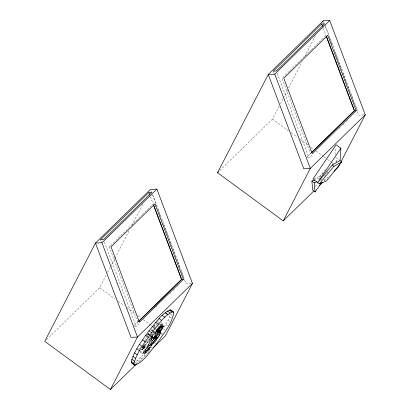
<?xml version="1.0" encoding="UTF-8"?>
<svg xmlns="http://www.w3.org/2000/svg" width="410" height="410" viewBox="0 0 410 410"><rect width="100%" height="100%" fill="white"/><g stroke="black" fill="none" stroke-linecap="round" stroke-linejoin="round"><path stroke-width="0.31" stroke-dasharray="2.05 1.54" d="M156.215 329.527L155.882 329.061M335.467 154.662L335.98 147.251M164.118 327.093L168.008 320.292L170.791 313.896L173.409 315.818M146.872 336.374L148.112 333.684L147.544 334.165L149.465 335.575M151.956 334.575L152.13 333.704L151.628 333.955L153.068 335.011M325.412 169.474L319.882 176.387L318.852 178.391L315.367 179.703M46.576 339.536L99.702 287.702L106.441 274.638M107.615 272.368L110.254 267.258M110.546 266.69L114.651 258.741M114.943 258.172L129.304 230.348M131.943 225.239L142.788 204.226M144.556 340.864L146.585 336.933M140.768 350.294L141.901 349.187L143.925 345.256L145.186 344.031L147.108 345.435M151.172 331.229L153.407 328.533L154.847 329.589M153.642 326.432L154.498 324.781M145.186 344.031L143.162 347.957C146.088 345.579 146.724 341.535 149.875 339.285M155.19 324.653L154.334 326.304L155.298 327.006M157.353 322.28L158.214 320.61L159.172 321.317M219.837 170.483L272.501 119.09L279.246 106.031M280.419 103.756L283.054 98.646M283.346 98.077L287.451 90.128M288.625 87.858L302.103 61.736M304.743 56.626L315.587 35.614M139.205 349.115L140.476 347.372M156.804 327.257L157.348 326.447M313.471 189.138L314.931 187.037M315.295 186.509L317.489 183.352M335.944 161.95L336.677 160.894L334.77 159.5M323.208 172.964L318.852 178.391L320.282 179.436M322.029 179.149L321.235 180.133L320.072 180.574M324.402 176.187L328.758 170.765M335.882 161.883L336.677 160.894M141.978 349.709L143.766 347.926L141.978 349.709L144.074 351.247M149.527 340.864L148.087 339.808L149.281 338.491M136.955 363.465L135.208 362.184L140.348 357.833L143.52 354.563L144.833 355.521M137.704 322.342L109.265 246.897L120.253 236.175M120.714 235.724L141.783 215.168M142.239 214.722L153.232 203.995M289.393 71.135L282.065 78.289L310.508 153.729M289.849 70.689L310.918 50.133M311.38 49.687L326.032 35.388L327.19 35.327M134.096 325.648L138.206 321.64M306.9 157.035L311.005 153.027M134.398 326.473L136.217 326.375L139.866 322.813M155.836 307.228L156.748 306.342M169.981 293.427L170.893 292.54M173.174 290.311L174.542 288.978M177.279 286.308L178.191 285.416M307.198 157.86L309.017 157.763L312.671 154.201M339.131 128.381L340.044 127.489M342.78 124.819L343.698 123.928M346.435 121.257L347.347 120.366M145.77 342.083L147.436 340.464L149.353 341.873M136.525 364.029L150.265 350.622M323.982 181.117L329.481 175.757M158.403 322.757L158.783 322.583M314.091 178.632L319.882 176.387M364.075 114.867L358.76 115.154L353.584 101.429M109.265 246.897L110.418 246.835M191.275 283.479L185.955 283.766L183.48 277.201M335.769 157.481L339.08 159.905M272.501 119.09L288.409 130.759M290.977 132.64L297.132 137.155M300.212 139.415L307.91 145.058M310.985 147.318L313.553 149.199M316.12 151.08L323.3 156.348M323.813 156.728L326.893 158.983M327.405 159.362L331.511 162.37M332.023 162.749L334.078 164.251M323.849 179.298L325.335 180.39M169.709 316.735L172.328 318.657M168.008 320.292L170.186 321.891M165.763 324.377L168.382 326.298M161.094 322.721L162.052 323.428M160.064 323.849L161.022 324.551M159.844 323.813L160.807 324.515M159.203 324.566L160.643 325.622M163.57 329.045L164.881 330.009M158.378 325.93L159.336 326.632M156.025 324.387L159.08 326.616M153.653 325.878L156.056 327.641M99.702 287.702L115.092 298.992M118.172 301.247L124.332 305.768M126.895 307.649L135.105 313.67M137.673 315.551L140.748 317.811M143.315 319.692L149.988 324.582M150.501 324.961L151.526 325.714M161.273 332.864L163.329 334.37M155.585 328.922L156.548 329.625M161.063 333.883L161.935 334.524M151.188 329.373L153.109 330.783M153.586 331.136L154.549 331.839M153.97 331.69L154.934 332.397M151.71 330.178L153.15 331.234M153.632 331.587L155.072 332.643M153.145 331.782L154.104 332.484M152.817 332.177L153.776 332.884M152.52 332.52L153.478 333.222M151.915 333.776L153.355 334.832M150.967 334.493L152.889 335.903M147.887 333.417L150.091 335.088L148.112 333.684M151.531 336.144L150.572 335.436L151.551 336.179M148.025 333.74L149.137 334.509M148.123 333.94L149.081 334.642M147.897 333.842L149.819 335.247M150.296 335.6L151.259 336.303M147.738 333.981L151.095 336.446M149.942 335.928L150.906 336.63M149.004 337.661L150.444 338.716M148.487 337.712L149.445 338.414M154.99 343.303L155.861 343.944M148.702 339.147L150.142 340.208M148.727 340.531L149.691 341.233M147.487 341.786L148.446 342.488M147.077 342.186L148.036 342.888M145.355 342.493L147.754 344.251M151.141 347.352L152.013 347.993M143.925 345.256L146.329 347.019M143.485 345.497L145.888 347.26M143.331 345.784L146.211 347.895M143.659 346.399L146.057 348.162M143.023 346.296L145.422 348.054M142.87 346.522L145.75 348.633M143.198 347.08L145.119 348.49M142.572 346.916L144.971 348.674M142.434 346.947L145.027 348.848M142.357 347.034L143.695 348.013M142.665 347.511L143.556 348.162M142.521 347.454L145.078 349.366M142.536 347.644L143.428 348.295M147.728 351.457L149.476 352.738M141.901 349.187L143.341 350.242M140.01 351.032L141.932 352.441M139.825 351.724L141.747 353.133M140.348 357.833L142.967 359.755M137.524 360.416L139.267 361.697M325.35 25.604L357.382 110.572M323.659 22.043L324.11 23.237M325.458 26.819L328.384 34.578M329.507 37.561L331.311 42.338M331.531 42.937L332.433 45.32M334.683 51.291L336.933 57.262M337.158 57.856L338.511 61.438M338.732 62.033L342.56 72.18M342.786 72.78L343.683 75.168M343.908 75.763L347.736 85.91M347.957 86.505L349.31 90.087M349.535 90.687L351.785 96.652M352.011 97.252L353.358 100.829M323.223 28.162L326.155 35.942M277.216 73.395L309.017 157.763M273.28 71.166L274.182 73.559M152.776 194.817L184.582 279.184M150.854 190.655L151.305 191.849M152.433 194.832L156.031 204.385M156.256 204.979L156.707 206.174M157.829 209.156L158.506 210.95M159.408 213.338L160.756 216.916M161.883 219.903L162.329 221.098M163.457 224.08L166.834 233.034M167.054 233.628L168.407 237.211M168.633 237.81L170.883 243.776M171.108 244.375L172.456 247.953M172.682 248.552L174.481 253.329M175.383 255.712L176.505 258.7M176.73 259.294L177.632 261.683M177.858 262.282L180.108 268.248M181.005 270.636L183.26 276.606M150.419 196.774L153.125 203.954M104.412 242.008L136.217 326.375M100.701 240.373L101.378 242.172"/><path stroke-width="0.61" d="M147.59 345.789L149.506 347.198L147.482 351.129L149.368 349.284L151.398 345.353L155.252 341.222L157.917 337.625L159.91 334.222L160.546 332.356L159.449 332.659L162.216 328.748L163.477 325.919L162.724 325.924L160.52 327.677L159.562 326.97M340.023 160.602L340.874 148.246L336.149 144.776L312.933 179.078L319.38 183.808L326.329 181.117L341.745 161.863L340.023 160.602L332.208 165.04L317.658 182.547L340.874 148.246M149.676 345.661L154.145 341.002L155.928 338.388L156.451 336.877L152.325 340.526L149.676 345.661L148.236 344.605M145.401 349.566L146.36 350.268L142.706 353.835L144.074 351.247L146.539 348.515L152.351 337.297L152.489 336.846L151.531 336.144M153.601 338.06L157.332 334.155L159.295 330.527L156.031 333.351L153.601 338.06L151.259 336.303M131.369 361.364C134.526 349.93 142.249 340.382 148.953 330.814C155.482 323.51 161.033 313.491 170.458 309.832L173.768 312.348C172.108 324.469 162.816 334.288 156.297 344.262C149.773 351.565 144.223 361.584 134.793 365.243L131.487 362.722L131.369 361.364L133.988 363.286L134.106 364.644L134.793 365.243M133.988 363.286C137.145 351.852 144.868 342.304 151.572 332.736C158.101 325.432 163.651 315.413 173.076 311.749M313.906 190.947L283.223 220.887L217.546 172.718L268.248 74.476L323.208 20.848L329.707 20.5L365.259 114.805L341.094 161.622M110.423 389.5L137.499 337.04L192.454 283.418L156.902 189.112L150.409 189.461L95.448 243.089L44.741 341.325L110.423 389.5L136.069 364.475M146.36 350.268L144.33 354.199L146.221 352.359L148.246 348.428L149.506 347.198M156.435 329.999L157.399 330.701L159.382 326.852L157.496 328.697L155.508 332.546L151.731 336.231L150.444 338.716L152.489 336.846M160.52 327.677L162.534 323.777L160.643 325.622L158.655 329.471L157.399 330.701M322.624 21.986L323.208 20.848M192.454 283.418L165.379 335.872L153.012 347.941M283.223 220.887L310.298 168.433L365.259 114.805M339.931 163.877L338.183 167.265L334.058 171.288M314.783 179.923L311.877 181.02L312.738 190.194L315.121 191.941L321.696 182.47M319.38 183.808L333.924 166.301L341.745 161.863M148.84 192.587L100.476 239.778L103.51 239.614L151.874 192.423L148.84 192.587L149.742 194.981M321.645 23.975L273.28 71.166L276.314 71.002L324.674 23.811L321.645 23.975L322.547 26.368M101.946 242.735L137.499 337.04L131 337.394L95.448 243.089L101.946 242.735L156.902 189.112M274.746 74.128L310.298 168.433L303.8 168.782L268.248 74.476L274.746 74.128L329.707 20.5M217.546 172.718L218.458 171.821M138.662 321.194L181.548 279.348L153.576 205.149M311.462 152.587L354.353 110.736L326.38 36.541M138.621 321.45L181.671 279.441L183.403 279.348L154.965 203.903L110.997 246.805L139.436 322.25L183.403 279.348M311.421 152.838L354.476 110.833L356.208 110.736L327.764 35.291L283.797 78.192L312.241 153.637L356.208 110.736M319.405 185.586L322.608 182.455M311.877 181.02L314.255 182.768L316.582 181.891M332.208 165.04L333.924 166.301M173.768 312.348L170.458 309.832M169.212 310.006L171.831 311.928M167.423 310.97L170.042 312.891M165.322 312.574L167.941 314.496M165.112 312.738L167.731 314.66M162.288 315.321L164.907 317.243M159.111 318.59L161.73 320.512M162.462 325.607L163.426 326.314M162.216 326.247L163.175 326.954M155.779 322.332L158.398 324.254M160.807 326.442L162.729 327.851M159.818 326.985L162.216 328.748M159.27 327.856L161.668 329.614M158.721 328.666L161.12 330.429M158.204 329.394L160.602 331.157M157.855 329.471L159.377 330.629M158.137 329.881L159.095 330.583M157.87 329.876L159.311 330.931M157.85 330.06L160.146 331.772M152.366 326.442L154.985 328.364M157.507 330.327L158.465 331.034M158.819 331.541L160.535 332.7M156.656 330.301L158.096 331.357M158.578 331.849L159.536 332.551M158.562 331.9L159.521 332.602M158.419 331.895L160.341 333.299M156.287 330.644L157.727 331.7M155.943 330.972L157.384 332.028M157.988 332.812L159.91 334.222M157.394 333.924L159.311 335.329M155.072 332.643L156.031 333.351M156.251 334.704L158.649 336.466M148.953 330.814L151.572 332.736M155.518 335.867L157.917 337.625M155.487 336.169L156.553 336.958M155.277 336.241L156.236 336.943M155.544 336.528L156.507 337.235M154.99 336.42L155.949 337.128M154.657 336.677L155.621 337.379M156.148 338.101L157.107 338.809M154.324 336.958L155.287 337.666M154.027 337.235L154.985 337.937M153.791 337.456L154.749 338.163M151.474 336.149L152.515 336.887M151.382 336.205L152.494 336.974M155.262 339.301L156.22 340.008M151.095 336.446L152.059 337.153M150.906 336.63L151.864 337.338M151.885 337.676L153.806 339.085M154.293 340.52L155.252 341.222M145.622 335.339L148.241 337.256M150.885 339.47L152.325 340.526M153.237 341.75L154.196 342.458M152.089 342.996L153.048 343.698M150.844 344.251L151.808 344.953M150.439 344.651L151.398 345.353M142.444 339.91L145.063 341.832M146.806 347.372L148.246 348.428M148.41 348.582L149.368 349.284M139.502 344.426L142.121 346.347M145.258 351.652L146.221 352.359M136.868 348.777L139.487 350.699M134.629 352.861L137.248 354.783M132.927 356.418L135.546 358.34M131.846 359.257L134.465 361.179M131.487 362.722L134.106 364.644M326.483 36.582L354.476 110.833M153.458 204.595L181.671 279.441M314.255 182.768L315.121 191.941"/></g></svg>
